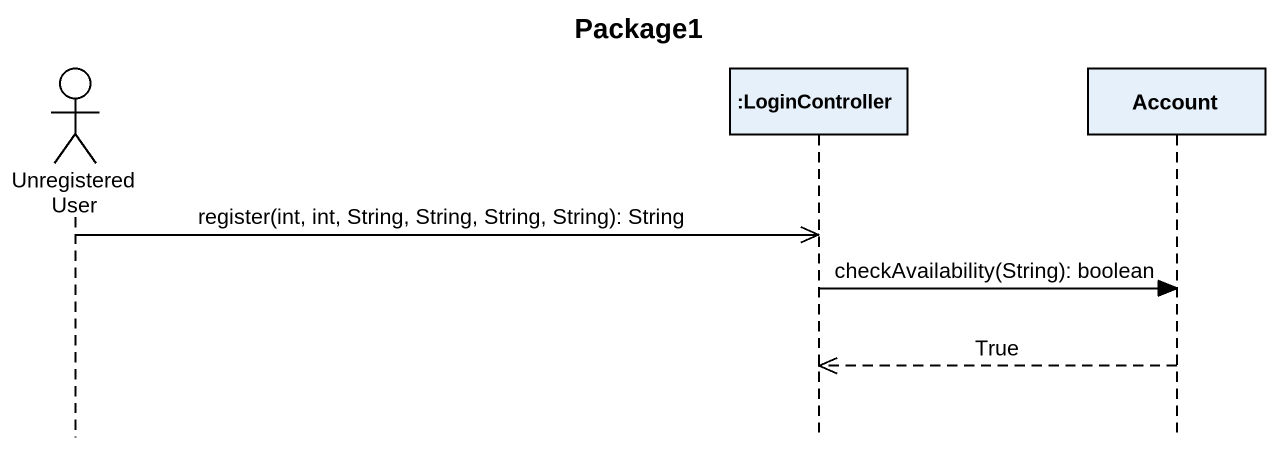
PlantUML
@startuml
title Package1
hide footbox
actor "Unregistered User" as Unregistered_User
participant ":LoginController" as LoginController
participant Account

Unregistered_User ->> LoginController : register(int, int, String, String, String, String): String
LoginController -> Account : checkAvailability(String): boolean
Account -->> LoginController : True
@enduml
